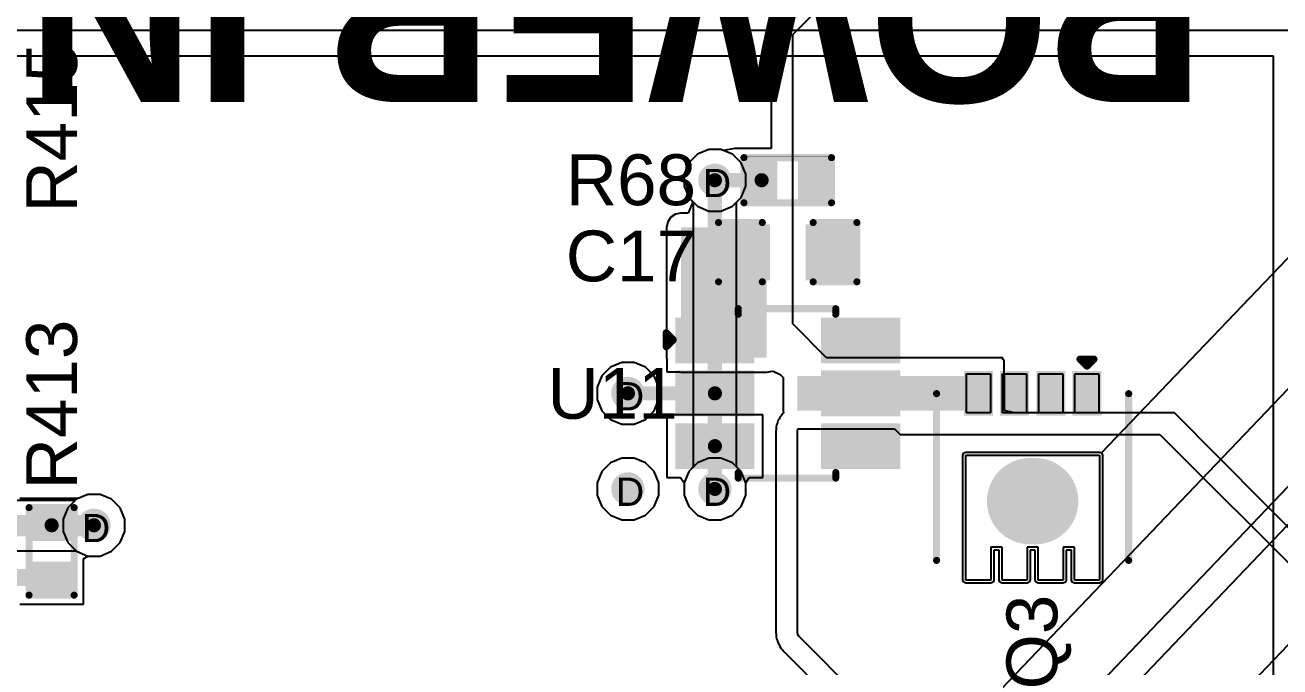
# Model space of a CAD drawing. Header units: inches. Extents: x -11 to 5428, y 0 to 5423.
# Drawn here: x 309.53 to 332.09, y 80.42 to 91.97 of the extents above; entities that cross this region are included whole.
import ezdxf

# ---------------------------------------------------------------- set-up
doc = ezdxf.new("R2010")
doc.units = ezdxf.units.IN
for name, color, linetype in [('Bottom Layer', 5, 'Continuous'), ('Drill Drawing', 1, 'Continuous'), ('GND', 16, 'Continuous'), ('PWR', 76, 'Continuous'), ('Top Layer', 1, 'Continuous'), ('Top Overlay', 2, 'Continuous'), ('Top Paste', 8, 'Continuous'), ('Top Solder', 216, 'Continuous'), ('Via Holes', 16, 'Continuous')]:
    doc.layers.add(name, color=color, linetype=linetype)
doc.styles.add('Arial', font='', dxfattribs={"height": 0.2})
doc.styles.add('Arial_Bold', font='', dxfattribs={"height": 0.2})
doc.styles.get('Arial').set_extended_font_data('Arial')
doc.styles.get('Arial_Bold').set_extended_font_data('Arial', bold=True)

# ---------------------------------------------------------------- blocks, each defined once
blk = doc.blocks.new('R___0402_113')
at = {"layer": 'Top Layer'}
for points in [[(-0.698, -0.318), (-0.698, 0.318), (-0.241, 0.318), (-0.241, -0.318)], [(0.241, -0.318), (0.241, 0.318), (0.699, 0.318), (0.699, -0.318)]]:
    blk.add_hatch(color=1, dxfattribs=at).paths.add_polyline_path(points)
at = {"layer": 'Top Paste'}
for points in [[(-0.698, -0.318), (-0.698, 0.318), (-0.241, 0.318), (-0.241, -0.318)], [(0.241, -0.318), (0.241, 0.318), (0.699, 0.318), (0.699, -0.318)]]:
    blk.add_hatch(color=8, dxfattribs=at).paths.add_polyline_path(points)
at = {"layer": 'Top Solder'}
for points in [[(-0.753, -0.373), (-0.753, 0.373), (-0.186, 0.373), (-0.186, -0.373)], [(0.186, -0.373), (0.186, 0.373), (0.754, 0.373), (0.754, -0.373)]]:
    blk.add_hatch(color=216, dxfattribs=at).paths.add_polyline_path(points)
at = {"layer": 'Top Overlay'}
for points in [[(-0.787, 0.406, 0.127, 0.127, 0), (0.787, 0.406, 0.127, 0.127, 0)], [(-0.787, 0.406, 0.127, 0.127, 0), (-0.787, -0.406, 0.127, 0.127, 0)], [(0.787, 0.406, 0.127, 0.127, 0), (0.787, -0.406, 0.127, 0.127, 0)], [(-0.787, -0.406, 0.127, 0.127, 0), (0.787, -0.406, 0.127, 0.127, 0)], [(-0.813, -0.432, 0.00323, 0.00323, 0), (0.813, -0.432, 0.00323, 0.00323, 0)]]:
    blk.add_lwpolyline(points, format="xyseb", dxfattribs=at)
for points in [[(-0.819, 0.406, 0.0635, 0.0635, 1), (-0.756, 0.406, 0.0635, 0.0635, 1)], [(-0.819, 0.406, 0.0635, 0.0635, 1), (-0.756, 0.406, 0.0635, 0.0635, 1)], [(0.756, 0.406, 0.0635, 0.0635, 1), (0.819, 0.406, 0.0635, 0.0635, 1)], [(0.756, 0.406, 0.0635, 0.0635, 1), (0.819, 0.406, 0.0635, 0.0635, 1)], [(-0.819, -0.406, 0.0635, 0.0635, 1), (-0.756, -0.406, 0.0635, 0.0635, 1)], [(-0.819, -0.406, 0.0635, 0.0635, 1), (-0.756, -0.406, 0.0635, 0.0635, 1)], [(-0.814, -0.432, 0.00161, 0.00161, 1), (-0.812, -0.432, 0.00161, 0.00161, 1)], [(0.756, -0.406, 0.0635, 0.0635, 1), (0.819, -0.406, 0.0635, 0.0635, 1)], [(0.756, -0.406, 0.0635, 0.0635, 1), (0.819, -0.406, 0.0635, 0.0635, 1)], [(0.812, -0.432, 0.00161, 0.00161, 1), (0.814, -0.432, 0.00161, 0.00161, 1)]]:
    blk.add_lwpolyline(points, format="xyseb", close=True, dxfattribs=at)
blk = doc.blocks.new('UCD_220_F_10__D___569')
at = {"layer": 'Top Layer'}
for points in [[(-6, 1.25), (-2, 1.25), (-2, -1.25), (-6, -1.25)], [(2, 1.25), (6, 1.25), (6, -1.25), (2, -1.25)]]:
    blk.add_hatch(color=1, dxfattribs=at).paths.add_polyline_path(points)
at = {"layer": 'Top Paste'}
for points in [[(-6, 1.25), (-2, 1.25), (-2, -1.25), (-6, -1.25)], [(2, 1.25), (6, 1.25), (6, -1.25), (2, -1.25)]]:
    blk.add_hatch(color=8, dxfattribs=at).paths.add_polyline_path(points)
at = {"layer": 'Top Solder'}
for points in [[(-6.102, 1.352), (-1.898, 1.352), (-1.898, -1.352), (-6.102, -1.352)], [(1.898, 1.352), (6.102, 1.352), (6.102, -1.352), (1.898, -1.352)]]:
    blk.add_hatch(color=216, dxfattribs=at).paths.add_polyline_path(points)
at = {"layer": 'Top Overlay'}
for points in [[(-5.131, 3.708, 0.127, 0.127, 0), (-3.632, 5.207, 0.127, 0.127, 0)], [(-3.632, 5.207, 0.127, 0.127, 0), (5.131, 5.207, 0.127, 0.127, 0)], [(5.131, 1.499, 0.127, 0.127, 0), (5.131, 5.207, 0.127, 0.127, 0)], [(-5.131, 1.524, 0.127, 0.127, 0), (-5.131, 3.708, 0.127, 0.127, 0)], [(-5.664, 1.618, 0.127, 0.127, 0), (-5.664, 2.121, 0.127, 0.127, 0)], [(-5.946, 1.866, 0.127, 0.127, 0), (-5.392, 1.866, 0.127, 0.127, 0)], [(-5.131, -3.708, 0.127, 0.127, 0), (-5.131, -1.524, 0.127, 0.127, 0)], [(5.131, -5.207, 0.127, 0.127, 0), (5.131, -1.499, 0.127, 0.127, 0)], [(-5.131, -3.708, 0.127, 0.127, 0), (-3.632, -5.207, 0.127, 0.127, 0)], [(-3.632, -5.207, 0.127, 0.127, 0), (5.131, -5.207, 0.127, 0.127, 0)]]:
    blk.add_lwpolyline(points, format="xyseb", dxfattribs=at)
for points in [[(-3.664, 5.207, 0.0635, 0.0635, 1), (-3.6, 5.207, 0.0635, 0.0635, 1)], [(-3.664, 5.207, 0.0635, 0.0635, 1), (-3.6, 5.207, 0.0635, 0.0635, 1)], [(5.099, 5.207, 0.0635, 0.0635, 1), (5.163, 5.207, 0.0635, 0.0635, 1)], [(5.099, 5.207, 0.0635, 0.0635, 1), (5.163, 5.207, 0.0635, 0.0635, 1)], [(-5.163, 3.708, 0.0635, 0.0635, 1), (-5.099, 3.708, 0.0635, 0.0635, 1)], [(-5.163, 3.708, 0.0635, 0.0635, 1), (-5.099, 3.708, 0.0635, 0.0635, 1)], [(-5.696, 2.121, 0.0635, 0.0635, 1), (-5.632, 2.121, 0.0635, 0.0635, 1)], [(-5.977, 1.866, 0.0635, 0.0635, 1), (-5.914, 1.866, 0.0635, 0.0635, 1)], [(-5.424, 1.866, 0.0635, 0.0635, 1), (-5.36, 1.866, 0.0635, 0.0635, 1)], [(-5.696, 1.618, 0.0635, 0.0635, 1), (-5.632, 1.618, 0.0635, 0.0635, 1)], [(-5.163, 1.524, 0.0635, 0.0635, 1), (-5.099, 1.524, 0.0635, 0.0635, 1)], [(5.099, 1.499, 0.0635, 0.0635, 1), (5.163, 1.499, 0.0635, 0.0635, 1)], [(-5.163, -1.524, 0.0635, 0.0635, 1), (-5.099, -1.524, 0.0635, 0.0635, 1)], [(5.099, -1.499, 0.0635, 0.0635, 1), (5.163, -1.499, 0.0635, 0.0635, 1)], [(-5.163, -3.708, 0.0635, 0.0635, 1), (-5.099, -3.708, 0.0635, 0.0635, 1)], [(-5.163, -3.708, 0.0635, 0.0635, 1), (-5.099, -3.708, 0.0635, 0.0635, 1)], [(-3.664, -5.207, 0.0635, 0.0635, 1), (-3.6, -5.207, 0.0635, 0.0635, 1)], [(-3.664, -5.207, 0.0635, 0.0635, 1), (-3.6, -5.207, 0.0635, 0.0635, 1)], [(5.099, -5.207, 0.0635, 0.0635, 1), (5.163, -5.207, 0.0635, 0.0635, 1)], [(5.099, -5.207, 0.0635, 0.0635, 1), (5.163, -5.207, 0.0635, 0.0635, 1)]]:
    blk.add_lwpolyline(points, format="xyseb", close=True, dxfattribs=at)
blk = doc.blocks.new('C___0603_575')
at = {"layer": 'Top Layer'}
for points in [[(-0.381, 0.445), (-0.381, -0.445), (-1.143, -0.445), (-1.143, 0.445)], [(1.143, 0.445), (1.143, -0.445), (0.381, -0.445), (0.381, 0.445)]]:
    blk.add_hatch(color=1, dxfattribs=at).paths.add_polyline_path(points)
at = {"layer": 'Top Paste'}
for points in [[(-0.381, 0.445), (-0.381, -0.445), (-1.143, -0.445), (-1.143, 0.445)], [(1.143, 0.445), (1.143, -0.445), (0.381, -0.445), (0.381, 0.445)]]:
    blk.add_hatch(color=8, dxfattribs=at).paths.add_polyline_path(points)
at = {"layer": 'Top Solder'}
for points in [[(-0.321, 0.504), (-0.321, -0.504), (-1.203, -0.504), (-1.203, 0.504)], [(1.203, 0.504), (1.203, -0.504), (0.321, -0.504), (0.321, 0.504)]]:
    blk.add_hatch(color=216, dxfattribs=at).paths.add_polyline_path(points)
at = {"layer": 'Top Overlay'}
for points in [[(-1.245, 0.533, 0.127, 0.127, 0), (-0.457, 0.533, 0.127, 0.127, 0)], [(-1.245, -0.533, 0.127, 0.127, 0), (-1.245, 0.533, 0.127, 0.127, 0)], [(0.457, 0.533, 0.127, 0.127, 0), (1.245, 0.533, 0.127, 0.127, 0)], [(1.245, -0.533, 0.127, 0.127, 0), (1.245, 0.533, 0.127, 0.127, 0)], [(-1.245, -0.533, 0.127, 0.127, 0), (-0.457, -0.533, 0.127, 0.127, 0)], [(0.457, -0.533, 0.127, 0.127, 0), (1.245, -0.533, 0.127, 0.127, 0)]]:
    blk.add_lwpolyline(points, format="xyseb", dxfattribs=at)
for points in [[(-1.276, 0.533, 0.0635, 0.0635, 1), (-1.213, 0.533, 0.0635, 0.0635, 1)], [(-1.276, 0.533, 0.0635, 0.0635, 1), (-1.213, 0.533, 0.0635, 0.0635, 1)], [(-0.489, 0.533, 0.0635, 0.0635, 1), (-0.425, 0.533, 0.0635, 0.0635, 1)], [(0.425, 0.533, 0.0635, 0.0635, 1), (0.489, 0.533, 0.0635, 0.0635, 1)], [(1.213, 0.533, 0.0635, 0.0635, 1), (1.276, 0.533, 0.0635, 0.0635, 1)], [(1.213, 0.533, 0.0635, 0.0635, 1), (1.276, 0.533, 0.0635, 0.0635, 1)], [(-1.276, -0.533, 0.0635, 0.0635, 1), (-1.213, -0.533, 0.0635, 0.0635, 1)], [(-1.276, -0.533, 0.0635, 0.0635, 1), (-1.213, -0.533, 0.0635, 0.0635, 1)], [(-0.489, -0.533, 0.0635, 0.0635, 1), (-0.425, -0.533, 0.0635, 0.0635, 1)], [(0.425, -0.533, 0.0635, 0.0635, 1), (0.489, -0.533, 0.0635, 0.0635, 1)], [(1.213, -0.533, 0.0635, 0.0635, 1), (1.276, -0.533, 0.0635, 0.0635, 1)], [(1.213, -0.533, 0.0635, 0.0635, 1), (1.276, -0.533, 0.0635, 0.0635, 1)]]:
    blk.add_lwpolyline(points, format="xyseb", close=True, dxfattribs=at)
blk = doc.blocks.new('P____DI_3333_8_592')
at = {"layer": 'Top Layer'}
for points in [[(-0.62, 1.185), (-0.62, 0.765), (-1.32, 0.765), (-1.32, 1.185)], [(-0.62, 0.535), (-0.62, 0.115), (-1.32, 0.115), (-1.32, 0.535)], [(-0.62, -0.115), (-0.62, -0.535), (-1.32, -0.535), (-1.32, -0.115)], [(-0.62, -0.765), (-0.62, -1.185), (-1.32, -1.185), (-1.32, -0.765)]]:
    blk.add_hatch(color=1, dxfattribs=at).paths.add_polyline_path(points)
h = blk.add_hatch(color=1, dxfattribs=at)
edge = h.paths.add_edge_path()
edge.add_arc((0.97, 0.045), 0.675, 0, 180)
edge.add_line((0.295, 0.045), (0.295, -0.045))
edge.add_arc((0.97, -0.045), 0.675, 180, 360)
edge.add_line((1.645, -0.045), (1.645, 0.045))
at = {"layer": 'Top Paste'}
h = blk.add_hatch(color=8, dxfattribs=at)
edge = h.paths.add_edge_path()
edge.add_arc((0.97, 0.045), 0.675, 0, 180)
edge.add_line((0.295, 0.045), (0.295, -0.045))
edge.add_arc((0.97, -0.045), 0.675, 180, 360)
edge.add_line((1.645, -0.045), (1.645, 0.045))
at = {"layer": 'Top Solder'}
for points in [[(-0.57, 1.235), (-0.57, 0.715), (-1.37, 0.715), (-1.37, 1.235)], [(-0.57, 0.585), (-0.57, 0.065), (-1.37, 0.065), (-1.37, 0.585)], [(-0.57, -0.065), (-0.57, -0.585), (-1.37, -0.585), (-1.37, -0.065)], [(-0.57, -0.715), (-0.57, -1.235), (-1.37, -1.235), (-1.37, -0.715)]]:
    blk.add_hatch(color=216, dxfattribs=at).paths.add_polyline_path(points)
h = blk.add_hatch(color=216, dxfattribs=at)
edge = h.paths.add_edge_path()
edge.add_arc((0.97, 0.045), 0.777, 0, 180)
edge.add_line((0.193, 0.045), (0.193, -0.045))
edge.add_arc((0.97, -0.045), 0.777, 180, 360)
edge.add_line((1.747, -0.045), (1.747, 0.045))
at = {"layer": 'Top Layer'}
for p, q in [((0.14, 1.2), (0.14, 1.2)), ((0.14, 1.2), (2.39, 1.2)), ((0.14, -1.2), (0.14, 1.2)), ((2.39, 1.2), (2.39, 0.75)), ((2.39, 0.75), (1.8, 0.75)), ((1.8, 0.75), (1.8, 0.55)), ((1.8, 0.55), (2.39, 0.55)), ((2.39, 0.55), (2.39, 0.1)), ((2.39, 0.1), (1.8, 0.1)), ((1.8, 0.1), (1.8, -0.1)), ((1.8, -0.1), (2.39, -0.1)), ((2.39, -0.1), (2.39, -0.55)), ((2.39, -0.55), (1.8, -0.55)), ((1.8, -0.55), (1.8, -0.75)), ((1.8, -0.75), (2.39, -0.75)), ((2.39, -0.75), (2.39, -1.2)), ((2.39, -1.2), (0.14, -1.2))]:
    blk.add_line(p, q, dxfattribs=at)
at = {"layer": 'Top Overlay'}
for points in [[(2.035, 1.727, 0.127, 0.127, 0), (-0.965, 1.727, 0.127, 0.127, 0)], [(-1.459, 0.977, 0.127, 0.127, 0), (-1.586, 1.104, 0.127, 0.127, 0)], [(-1.586, 0.85, 0.127, 0.127, 0), (-1.586, 1.104, 0.127, 0.127, 0)], [(-1.586, 0.85, 0.127, 0.127, 0), (-1.459, 0.977, 0.127, 0.127, 0)], [(2.035, -1.727, 0.127, 0.127, 0), (-0.965, -1.727, 0.127, 0.127, 0)]]:
    blk.add_lwpolyline(points, format="xyseb", dxfattribs=at)
for points in [[(-0.997, 1.727, 0.0635, 0.0635, 1), (-0.933, 1.727, 0.0635, 0.0635, 1)], [(2.003, 1.727, 0.0635, 0.0635, 1), (2.067, 1.727, 0.0635, 0.0635, 1)], [(-1.618, 1.104, 0.0635, 0.0635, 1), (-1.555, 1.104, 0.0635, 0.0635, 1)], [(-1.618, 1.104, 0.0635, 0.0635, 1), (-1.555, 1.104, 0.0635, 0.0635, 1)], [(-1.618, 0.85, 0.0635, 0.0635, 1), (-1.555, 0.85, 0.0635, 0.0635, 1)], [(-1.618, 0.85, 0.0635, 0.0635, 1), (-1.555, 0.85, 0.0635, 0.0635, 1)], [(-1.491, 0.977, 0.0635, 0.0635, 1), (-1.428, 0.977, 0.0635, 0.0635, 1)], [(-1.491, 0.977, 0.0635, 0.0635, 1), (-1.428, 0.977, 0.0635, 0.0635, 1)], [(-0.997, -1.727, 0.0635, 0.0635, 1), (-0.933, -1.727, 0.0635, 0.0635, 1)], [(2.003, -1.727, 0.0635, 0.0635, 1), (2.067, -1.727, 0.0635, 0.0635, 1)]]:
    blk.add_lwpolyline(points, format="xyseb", close=True, dxfattribs=at)
at = {"layer": 'Top Paste'}
for p, q in [((-1.32, 0.76), (-1.32, 1.19)), ((-1.32, 1.19), (-0.62, 1.19)), ((-0.62, 1.19), (-0.62, 1.19)), ((-0.62, 1.19), (-0.62, 0.76)), ((0.14, -1.2), (0.14, 1.2)), ((0.14, 1.2), (2.39, 1.2)), ((2.39, 1.2), (2.39, 0.75)), ((-0.62, 0.76), (-1.32, 0.76)), ((2.39, 0.75), (1.8, 0.75)), ((1.8, 0.75), (1.8, 0.55)), ((-1.32, 0.11), (-1.32, 0.54)), ((-1.32, 0.54), (-0.62, 0.54)), ((-0.62, 0.54), (-0.62, 0.54)), ((-0.62, 0.54), (-0.62, 0.11)), ((1.8, 0.55), (2.39, 0.55)), ((2.39, 0.55), (2.39, 0.1)), ((-0.62, 0.11), (-1.32, 0.11)), ((2.39, 0.1), (1.8, 0.1)), ((1.8, 0.1), (1.8, -0.1)), ((-1.32, -0.54), (-1.32, -0.11)), ((-1.32, -0.11), (-0.62, -0.11)), ((-0.62, -0.11), (-0.62, -0.11)), ((-0.62, -0.11), (-0.62, -0.54)), ((1.8, -0.1), (2.39, -0.1)), ((2.39, -0.1), (2.39, -0.55)), ((-0.62, -0.54), (-1.32, -0.54)), ((2.39, -0.55), (1.8, -0.55)), ((1.8, -0.55), (1.8, -0.75)), ((-1.32, -1.19), (-1.32, -0.76)), ((-1.32, -0.76), (-0.62, -0.76)), ((-0.62, -0.76), (-0.62, -0.76)), ((-0.62, -0.76), (-0.62, -1.19)), ((1.8, -0.75), (2.39, -0.75)), ((2.39, -0.75), (2.39, -1.2)), ((-0.62, -1.19), (-1.32, -1.19)), ((2.39, -1.2), (0.14, -1.2)), ((2.39, -1.2), (2.39, -1.2))]:
    blk.add_line(p, q, dxfattribs=at)
at = {"layer": 'Top Solder'}
for p, q in [((0.102, 1.238), (-5338.992, 5099.909)), ((0.086, 1.2), (0.102, 1.238)), ((0.086, -1.2), (0.086, 1.2)), ((0.102, 1.238), (0.14, 1.254)), ((0.14, 1.254), (2.39, 1.254)), ((2.39, 1.254), (2.428, 1.238)), ((2.428, 1.238), (2.444, 1.2)), ((2.444, 1.2), (2.444, 0.75)), ((2.39, 0.696), (1.854, 0.696)), ((1.854, 0.696), (1.854, 0.604)), ((2.428, 0.712), (2.39, 0.696)), ((2.444, 0.75), (2.428, 0.712)), ((1.854, 0.604), (2.39, 0.604)), ((2.39, 0.604), (2.428, 0.588)), ((2.428, 0.588), (2.444, 0.55)), ((2.444, 0.55), (2.444, 0.1)), ((2.39, 0.046), (1.854, 0.046)), ((1.854, 0.046), (1.854, -0.046)), ((2.428, 0.062), (2.39, 0.046)), ((2.444, 0.1), (2.428, 0.062)), ((1.854, -0.046), (2.39, -0.046)), ((2.39, -0.046), (2.428, -0.062)), ((2.428, -0.062), (2.444, -0.1)), ((2.444, -0.1), (2.444, -0.55)), ((2.39, -0.604), (1.854, -0.604)), ((1.854, -0.604), (1.854, -0.696)), ((2.428, -0.588), (2.39, -0.604)), ((2.444, -0.55), (2.428, -0.588)), ((1.854, -0.696), (2.39, -0.696)), ((2.39, -0.696), (2.428, -0.712)), ((2.428, -0.712), (2.444, -0.75)), ((2.444, -0.75), (2.444, -1.2)), ((0.102, -1.238), (0.086, -1.2)), ((0.14, -1.254), (0.102, -1.238)), ((2.39, -1.254), (0.14, -1.254)), ((2.428, -1.238), (2.39, -1.254)), ((2.444, -1.2), (2.428, -1.238))]:
    blk.add_line(p, q, dxfattribs=at)
blk = doc.blocks.new('R___0402_593')
at = {"layer": 'Top Layer'}
for points in [[(-0.698, -0.318), (-0.698, 0.318), (-0.241, 0.318), (-0.241, -0.318)], [(0.241, -0.318), (0.241, 0.318), (0.699, 0.318), (0.699, -0.318)]]:
    blk.add_hatch(color=1, dxfattribs=at).paths.add_polyline_path(points)
at = {"layer": 'Top Paste'}
for points in [[(-0.698, -0.318), (-0.698, 0.318), (-0.241, 0.318), (-0.241, -0.318)], [(0.241, -0.318), (0.241, 0.318), (0.699, 0.318), (0.699, -0.318)]]:
    blk.add_hatch(color=8, dxfattribs=at).paths.add_polyline_path(points)
at = {"layer": 'Top Solder'}
for points in [[(-0.753, -0.373), (-0.753, 0.373), (-0.186, 0.373), (-0.186, -0.373)], [(0.186, -0.373), (0.186, 0.373), (0.754, 0.373), (0.754, -0.373)]]:
    blk.add_hatch(color=216, dxfattribs=at).paths.add_polyline_path(points)
at = {"layer": 'Top Overlay'}
for points in [[(-0.787, 0.406, 0.127, 0.127, 0), (-0.787, -0.406, 0.127, 0.127, 0)], [(0.787, 0.406, 0.127, 0.127, 0), (-0.787, 0.406, 0.127, 0.127, 0)], [(0.787, 0.406, 0.127, 0.127, 0), (0.787, -0.406, 0.127, 0.127, 0)], [(0.787, -0.406, 0.127, 0.127, 0), (-0.787, -0.406, 0.127, 0.127, 0)], [(0.813, -0.432, 0.00323, 0.00323, 0), (-0.813, -0.432, 0.00323, 0.00323, 0)]]:
    blk.add_lwpolyline(points, format="xyseb", dxfattribs=at)
for points in [[(-0.819, 0.406, 0.0635, 0.0635, 1), (-0.756, 0.406, 0.0635, 0.0635, 1)], [(-0.819, 0.406, 0.0635, 0.0635, 1), (-0.756, 0.406, 0.0635, 0.0635, 1)], [(0.756, 0.406, 0.0635, 0.0635, 1), (0.819, 0.406, 0.0635, 0.0635, 1)], [(0.756, 0.406, 0.0635, 0.0635, 1), (0.819, 0.406, 0.0635, 0.0635, 1)], [(-0.819, -0.406, 0.0635, 0.0635, 1), (-0.756, -0.406, 0.0635, 0.0635, 1)], [(-0.819, -0.406, 0.0635, 0.0635, 1), (-0.756, -0.406, 0.0635, 0.0635, 1)], [(-0.814, -0.432, 0.00161, 0.00161, 1), (-0.812, -0.432, 0.00161, 0.00161, 1)], [(0.756, -0.406, 0.0635, 0.0635, 1), (0.819, -0.406, 0.0635, 0.0635, 1)], [(0.756, -0.406, 0.0635, 0.0635, 1), (0.819, -0.406, 0.0635, 0.0635, 1)], [(0.812, -0.432, 0.00161, 0.00161, 1), (0.814, -0.432, 0.00161, 0.00161, 1)]]:
    blk.add_lwpolyline(points, format="xyseb", close=True, dxfattribs=at)
blk = doc.blocks.new('SOT_23_6_601')
at = {"layer": 'Top Layer'}
for points in [[(-1.92, 1.26), (-0.7, 1.26), (-0.7, 0.64), (-1.92, 0.64)], [(0.7, 1.26), (1.92, 1.26), (1.92, 0.64), (0.7, 0.64)], [(-1.92, 0.31), (-0.7, 0.31), (-0.7, -0.31), (-1.92, -0.31)], [(0.7, 0.31), (1.92, 0.31), (1.92, -0.31), (0.7, -0.31)], [(-1.92, -0.64), (-0.7, -0.64), (-0.7, -1.26), (-1.92, -1.26)], [(0.7, -0.64), (1.92, -0.64), (1.92, -1.26), (0.7, -1.26)]]:
    blk.add_hatch(color=1, dxfattribs=at).paths.add_polyline_path(points)
at = {"layer": 'Top Paste'}
for points in [[(-1.92, 1.26), (-0.7, 1.26), (-0.7, 0.64), (-1.92, 0.64)], [(0.7, 1.26), (1.92, 1.26), (1.92, 0.64), (0.7, 0.64)], [(-1.92, 0.31), (-0.7, 0.31), (-0.7, -0.31), (-1.92, -0.31)], [(0.7, 0.31), (1.92, 0.31), (1.92, -0.31), (0.7, -0.31)], [(-1.92, -0.64), (-0.7, -0.64), (-0.7, -1.26), (-1.92, -1.26)], [(0.7, -0.64), (1.92, -0.64), (1.92, -1.26), (0.7, -1.26)]]:
    blk.add_hatch(color=8, dxfattribs=at).paths.add_polyline_path(points)
at = {"layer": 'Top Solder'}
for points in [[(-2.022, 1.362), (-0.598, 1.362), (-0.598, 0.538), (-2.022, 0.538)], [(0.598, 1.362), (2.022, 1.362), (2.022, 0.538), (0.598, 0.538)], [(-2.022, 0.412), (-0.598, 0.412), (-0.598, -0.412), (-2.022, -0.412)], [(0.598, 0.412), (2.022, 0.412), (2.022, -0.412), (0.598, -0.412)], [(-2.022, -0.538), (-0.598, -0.538), (-0.598, -1.362), (-2.022, -1.362)], [(0.598, -0.538), (2.022, -0.538), (2.022, -1.362), (0.598, -1.362)]]:
    blk.add_hatch(color=216, dxfattribs=at).paths.add_polyline_path(points)
at = {"layer": 'Top Overlay'}
for points in [[(-0.889, 1.524, 0.127, 0.127, 0), (0.864, 1.524, 0.127, 0.127, 0)], [(-0.889, 1.424, 0.127, 0.127, 0), (-0.889, 1.524, 0.127, 0.127, 0)], [(0.864, 1.424, 0.127, 0.127, 0), (0.864, 1.524, 0.127, 0.127, 0)], [(-2.184, 1.092, 0.127, 0.127, 0), (-2.057, 0.965, 0.127, 0.127, 0)], [(-2.184, 0.838, 0.127, 0.127, 0), (-2.184, 1.092, 0.127, 0.127, 0)], [(-2.184, 0.838, 0.127, 0.127, 0), (-2.057, 0.965, 0.127, 0.127, 0)], [(-0.889, -1.524, 0.127, 0.127, 0), (-0.889, -1.424, 0.127, 0.127, 0)], [(-0.889, -1.524, 0.127, 0.127, 0), (0.864, -1.524, 0.127, 0.127, 0)], [(0.864, -1.524, 0.127, 0.127, 0), (0.864, -1.424, 0.127, 0.127, 0)]]:
    blk.add_lwpolyline(points, format="xyseb", dxfattribs=at)
for points in [[(-0.921, 1.524, 0.0635, 0.0635, 1), (-0.857, 1.524, 0.0635, 0.0635, 1)], [(-0.921, 1.524, 0.0635, 0.0635, 1), (-0.857, 1.524, 0.0635, 0.0635, 1)], [(0.832, 1.524, 0.0635, 0.0635, 1), (0.895, 1.524, 0.0635, 0.0635, 1)], [(0.832, 1.524, 0.0635, 0.0635, 1), (0.895, 1.524, 0.0635, 0.0635, 1)], [(-0.921, 1.424, 0.0635, 0.0635, 1), (-0.857, 1.424, 0.0635, 0.0635, 1)], [(0.832, 1.424, 0.0635, 0.0635, 1), (0.895, 1.424, 0.0635, 0.0635, 1)], [(-2.216, 1.092, 0.0635, 0.0635, 1), (-2.153, 1.092, 0.0635, 0.0635, 1)], [(-2.216, 1.092, 0.0635, 0.0635, 1), (-2.153, 1.092, 0.0635, 0.0635, 1)], [(-2.089, 0.965, 0.0635, 0.0635, 1), (-2.026, 0.965, 0.0635, 0.0635, 1)], [(-2.089, 0.965, 0.0635, 0.0635, 1), (-2.026, 0.965, 0.0635, 0.0635, 1)], [(-2.216, 0.838, 0.0635, 0.0635, 1), (-2.153, 0.838, 0.0635, 0.0635, 1)], [(-2.216, 0.838, 0.0635, 0.0635, 1), (-2.153, 0.838, 0.0635, 0.0635, 1)], [(-0.921, -1.424, 0.0635, 0.0635, 1), (-0.857, -1.424, 0.0635, 0.0635, 1)], [(-0.921, -1.524, 0.0635, 0.0635, 1), (-0.857, -1.524, 0.0635, 0.0635, 1)], [(-0.921, -1.524, 0.0635, 0.0635, 1), (-0.857, -1.524, 0.0635, 0.0635, 1)], [(0.832, -1.424, 0.0635, 0.0635, 1), (0.895, -1.424, 0.0635, 0.0635, 1)], [(0.832, -1.524, 0.0635, 0.0635, 1), (0.895, -1.524, 0.0635, 0.0635, 1)], [(0.832, -1.524, 0.0635, 0.0635, 1), (0.895, -1.524, 0.0635, 0.0635, 1)]]:
    blk.add_lwpolyline(points, format="xyseb", close=True, dxfattribs=at)
blk = doc.blocks.new('13_WQFN_HR__3_2__610')
at = {"layer": 'Top Solder'}
for p in [(-0.423, 1.047), (1.31, 1.075), (1.302, -1.253), (-0.423, -1.678)]:
    blk.add_line(p, (5353.868, -5108.198), dxfattribs=at)

msp = doc.modelspace()

# ---------------------------------------------------------------- hatches: boundary and pattern name
at = {"layer": 'Bottom Layer'}
h = msp.add_hatch(color=5, dxfattribs=at)
edge = h.paths.add_edge_path()
edge.add_arc((321.934, 89.179), 0.3, 0, 360)
h = msp.add_hatch(color=5, dxfattribs=at)
edge = h.paths.add_edge_path()
edge.add_arc((320.37, 85.344), 0.3, 0, 360)
h = msp.add_hatch(color=5, dxfattribs=at)
edge = h.paths.add_edge_path()
edge.add_arc((320.37, 83.625), 0.3, 0, 360)
h = msp.add_hatch(color=5, dxfattribs=at)
edge = h.paths.add_edge_path()
edge.add_arc((321.934, 83.625), 0.3, 0, 360)
h = msp.add_hatch(color=5, dxfattribs=at)
edge = h.paths.add_edge_path()
edge.add_arc((310.769, 82.971), 0.3, 0, 360)
at = {"layer": 'GND'}
h = msp.add_hatch(color=16, dxfattribs=at)
edge = h.paths.add_edge_path()
edge.add_arc((321.934, 89.179), 0.3, 0, 360)
h = msp.add_hatch(color=16, dxfattribs=at)
edge = h.paths.add_edge_path()
edge.add_arc((320.37, 85.344), 0.3, 0, 360)
h = msp.add_hatch(color=16, dxfattribs=at)
edge = h.paths.add_edge_path()
edge.add_arc((320.37, 83.625), 0.3, 0, 360)
h = msp.add_hatch(color=16, dxfattribs=at)
edge = h.paths.add_edge_path()
edge.add_arc((321.934, 83.625), 0.3, 0, 360)
h = msp.add_hatch(color=16, dxfattribs=at)
edge = h.paths.add_edge_path()
edge.add_arc((310.769, 82.971), 0.3, 0, 360)
at = {"layer": 'PWR'}
h = msp.add_hatch(color=76, dxfattribs=at)
edge = h.paths.add_edge_path()
edge.add_arc((321.934, 89.179), 0.3, 0, 360)
h = msp.add_hatch(color=76, dxfattribs=at)
edge = h.paths.add_edge_path()
edge.add_arc((320.37, 85.344), 0.3, 0, 360)
h = msp.add_hatch(color=76, dxfattribs=at)
edge = h.paths.add_edge_path()
edge.add_arc((320.37, 83.625), 0.3, 0, 360)
h = msp.add_hatch(color=76, dxfattribs=at)
edge = h.paths.add_edge_path()
edge.add_arc((321.934, 83.625), 0.3, 0, 360)
h = msp.add_hatch(color=76, dxfattribs=at)
edge = h.paths.add_edge_path()
edge.add_arc((310.769, 82.971), 0.3, 0, 360)
at = {"layer": 'Top Layer'}
h = msp.add_hatch(color=1, dxfattribs=at)
edge = h.paths.add_edge_path()
edge.add_arc((321.934, 89.179), 0.3, 0, 360)
for points in [[(321.324, 85.984), (322.863, 85.984), (322.863, 88.329), (321.324, 88.329)], [(323.418, 85.034), (326.883, 85.034), (326.883, 85.654), (323.418, 85.654)]]:
    msp.add_hatch(color=1, dxfattribs=at).paths.add_polyline_path(points)
h = msp.add_hatch(color=1, dxfattribs=at)
edge = h.paths.add_edge_path()
edge.add_arc((320.37, 85.344), 0.3, 0, 360)
h = msp.add_hatch(color=1, dxfattribs=at)
edge = h.paths.add_edge_path()
edge.add_arc((320.37, 83.625), 0.3, 0, 360)
h = msp.add_hatch(color=1, dxfattribs=at)
edge = h.paths.add_edge_path()
edge.add_arc((321.934, 83.625), 0.3, 0, 360)
h = msp.add_hatch(color=1, dxfattribs=at)
edge = h.paths.add_edge_path()
edge.add_arc((310.769, 82.971), 0.3, 0, 360)
at = {"layer": 'Via Holes'}
h = msp.add_hatch(color=7, dxfattribs=at)
edge = h.paths.add_edge_path()
edge.add_arc((321.934, 89.179), 0.15, 0, 360)
h = msp.add_hatch(color=7, dxfattribs=at)
edge = h.paths.add_edge_path()
edge.add_arc((320.37, 85.344), 0.15, 0, 360)
h = msp.add_hatch(color=7, dxfattribs=at)
edge = h.paths.add_edge_path()
edge.add_arc((320.37, 83.625), 0.15, 0, 360)
h = msp.add_hatch(color=7, dxfattribs=at)
edge = h.paths.add_edge_path()
edge.add_arc((321.934, 83.625), 0.15, 0, 360)
h = msp.add_hatch(color=7, dxfattribs=at)
edge = h.paths.add_edge_path()
edge.add_arc((310.769, 82.971), 0.15, 0, 360)

# ---------------------------------------------------------------- linework, layer by layer
at = {"layer": 'Bottom Layer'}
for p, q in [((321.62, 89.649), (321.464, 89.493)), ((321.824, 89.733), (321.62, 89.649)), ((322.044, 89.733), (321.824, 89.733)), ((322.248, 89.649), (322.044, 89.733)), ((322.404, 89.493), (322.248, 89.649)), ((321.464, 89.493), (321.38, 89.29)), ((322.488, 89.29), (322.404, 89.493)), ((321.38, 89.29), (321.38, 89.069)), ((322.488, 89.069), (322.488, 89.29)), ((321.38, 89.069), (321.464, 88.866)), ((322.404, 88.866), (322.488, 89.069)), ((321.464, 88.866), (321.546, 88.784)), ((321.546, 88.784), (321.546, 84.02)), ((322.323, 88.784), (322.404, 88.866)), ((322.323, 84.02), (322.323, 88.784)), ((321.546, 84.02), (321.464, 83.939)), ((322.404, 83.939), (322.323, 84.02)), ((321.464, 83.939), (321.38, 83.735)), ((321.38, 83.735), (321.38, 83.515)), ((322.488, 83.735), (322.404, 83.939)), ((322.488, 83.515), (322.488, 83.735)), ((310.658, 83.525), (310.455, 83.441)), ((310.879, 83.525), (310.658, 83.525)), ((311.082, 83.441), (310.879, 83.525)), ((321.38, 83.515), (321.464, 83.311)), ((322.404, 83.311), (322.488, 83.515)), ((310.43, 83.416), (299.6, 83.416)), ((310.455, 83.441), (310.43, 83.416)), ((311.238, 83.285), (311.082, 83.441)), ((311.323, 83.082), (311.238, 83.285)), ((321.464, 83.311), (321.62, 83.155)), ((322.248, 83.155), (322.404, 83.311)), ((311.323, 82.861), (311.323, 83.082)), ((321.62, 83.155), (321.824, 83.071)), ((321.824, 83.071), (322.044, 83.071)), ((322.044, 83.071), (322.248, 83.155)), ((311.238, 82.658), (311.323, 82.861)), ((311.082, 82.502), (311.238, 82.658)), ((299.617, 82.51), (310.447, 82.51)), ((310.447, 82.51), (310.455, 82.502)), ((310.455, 82.502), (310.658, 82.417)), ((310.658, 82.417), (310.879, 82.417)), ((310.879, 82.417), (311.082, 82.502))]:
    msp.add_line(p, q, dxfattribs=at)
for points in [[(321.934, 83.625, 0.254, 0.254, 0), (321.934, 89.179, 0.254, 0.254, 0)], [(299.287, 82.963, 0.381, 0.381, 0), (310.76, 82.963, 0.381, 0.381, 0)], [(310.76, 82.963, 0.381, 0.381, 0), (310.769, 82.971, 0.381, 0.381, 0)]]:
    msp.add_lwpolyline(points, format="xyseb", dxfattribs=at)
for points in [[(321.871, 89.179, 0.127, 0.127, 1), (321.998, 89.179, 0.127, 0.127, 1)], [(321.871, 83.625, 0.127, 0.127, 1), (321.998, 83.625, 0.127, 0.127, 1)], [(310.665, 82.963, 0.191, 0.191, 1), (310.855, 82.963, 0.191, 0.191, 1)], [(310.665, 82.963, 0.191, 0.191, 1), (310.855, 82.963, 0.191, 0.191, 1)], [(310.673, 82.971, 0.191, 0.191, 1), (310.864, 82.971, 0.191, 0.191, 1)]]:
    msp.add_lwpolyline(points, format="xyseb", close=True, dxfattribs=at)
at = {"layer": 'GND'}
for p, q in [((321.62, 89.649), (321.464, 89.493)), ((321.824, 89.733), (321.62, 89.649)), ((322.044, 89.733), (321.824, 89.733)), ((322.248, 89.649), (322.044, 89.733)), ((322.404, 89.493), (322.248, 89.649)), ((321.464, 89.493), (321.38, 89.29)), ((322.488, 89.29), (322.404, 89.493)), ((321.38, 89.29), (321.38, 89.069)), ((322.488, 89.069), (322.488, 89.29)), ((321.38, 89.069), (321.464, 88.866)), ((322.404, 88.866), (322.488, 89.069)), ((321.464, 88.866), (321.62, 88.71)), ((321.62, 88.71), (321.824, 88.625)), ((322.044, 88.625), (322.248, 88.71)), ((322.248, 88.71), (322.404, 88.866)), ((321.824, 88.625), (322.044, 88.625)), ((321.824, 84.179), (321.62, 84.095)), ((322.044, 84.179), (321.824, 84.179)), ((322.248, 84.095), (322.044, 84.179)), ((321.62, 84.095), (321.464, 83.939)), ((322.404, 83.939), (322.248, 84.095)), ((321.464, 83.939), (321.38, 83.735)), ((321.38, 83.735), (321.38, 83.515)), ((322.488, 83.735), (322.404, 83.939)), ((322.488, 83.515), (322.488, 83.735)), ((310.658, 83.525), (310.455, 83.441)), ((310.879, 83.525), (310.658, 83.525)), ((311.082, 83.441), (310.879, 83.525)), ((321.38, 83.515), (321.464, 83.311)), ((322.404, 83.311), (322.488, 83.515)), ((310.299, 83.285), (310.215, 83.082)), ((310.455, 83.441), (310.299, 83.285)), ((311.238, 83.285), (311.082, 83.441)), ((311.323, 83.082), (311.238, 83.285)), ((321.464, 83.311), (321.62, 83.155)), ((322.248, 83.155), (322.404, 83.311)), ((310.215, 83.082), (310.215, 82.861)), ((311.323, 82.861), (311.323, 83.082)), ((321.62, 83.155), (321.824, 83.071)), ((321.824, 83.071), (322.044, 83.071)), ((322.044, 83.071), (322.248, 83.155)), ((310.215, 82.861), (310.299, 82.658)), ((311.238, 82.658), (311.323, 82.861)), ((310.299, 82.658), (310.455, 82.502)), ((311.082, 82.502), (311.238, 82.658)), ((310.455, 82.502), (310.658, 82.417)), ((310.658, 82.417), (310.879, 82.417)), ((310.879, 82.417), (311.082, 82.502))]:
    msp.add_line(p, q, dxfattribs=at)
at = {"layer": 'PWR'}
for p, q in [((332.359, 91.872), (232.674, 91.872)), ((265.331, 91.415), (331.971, 91.415)), ((331.971, 91.415), (331.971, 65.659)), ((321.62, 89.649), (321.464, 89.493)), ((321.824, 89.733), (321.62, 89.649)), ((322.044, 89.733), (321.824, 89.733)), ((322.248, 89.649), (322.044, 89.733)), ((322.404, 89.493), (322.248, 89.649)), ((321.464, 89.493), (321.38, 89.29)), ((322.488, 89.29), (322.404, 89.493)), ((321.38, 89.29), (321.38, 89.069)), ((322.488, 89.069), (322.488, 89.29)), ((321.38, 89.069), (321.464, 88.866)), ((322.404, 88.866), (322.488, 89.069)), ((321.464, 88.866), (321.62, 88.71)), ((321.62, 88.71), (321.824, 88.625)), ((322.044, 88.625), (322.248, 88.71)), ((322.248, 88.71), (322.404, 88.866)), ((321.824, 88.625), (322.044, 88.625)), ((320.056, 85.814), (319.901, 85.658)), ((320.26, 85.898), (320.056, 85.814)), ((320.48, 85.898), (320.26, 85.898)), ((320.684, 85.814), (320.48, 85.898)), ((320.84, 85.658), (320.684, 85.814)), ((319.901, 85.658), (319.816, 85.454)), ((320.924, 85.454), (320.84, 85.658)), ((319.816, 85.454), (319.816, 85.234)), ((320.924, 85.234), (320.924, 85.454)), ((319.816, 85.234), (319.901, 85.03)), ((320.84, 85.03), (320.924, 85.234)), ((319.901, 85.03), (320.056, 84.874)), ((320.056, 84.874), (320.26, 84.79)), ((320.48, 84.79), (320.684, 84.874)), ((320.684, 84.874), (320.84, 85.03)), ((320.26, 84.79), (320.48, 84.79)), ((320.26, 84.179), (320.056, 84.095)), ((320.48, 84.179), (320.26, 84.179)), ((320.684, 84.095), (320.48, 84.179)), ((321.824, 84.179), (321.62, 84.095)), ((322.044, 84.179), (321.824, 84.179)), ((322.248, 84.095), (322.044, 84.179)), ((320.056, 84.095), (319.901, 83.939)), ((320.84, 83.939), (320.684, 84.095)), ((321.62, 84.095), (321.464, 83.939)), ((322.404, 83.939), (322.248, 84.095)), ((319.901, 83.939), (319.816, 83.735)), ((319.816, 83.735), (319.816, 83.515)), ((320.924, 83.735), (320.84, 83.939)), ((320.924, 83.515), (320.924, 83.735)), ((321.464, 83.939), (321.38, 83.735)), ((321.38, 83.735), (321.38, 83.515)), ((322.488, 83.735), (322.404, 83.939)), ((322.488, 83.515), (322.488, 83.735)), ((310.658, 83.525), (310.455, 83.441)), ((310.879, 83.525), (310.658, 83.525)), ((311.082, 83.441), (310.879, 83.525)), ((319.816, 83.515), (319.901, 83.311)), ((320.84, 83.311), (320.924, 83.515)), ((321.38, 83.515), (321.464, 83.311)), ((322.404, 83.311), (322.488, 83.515)), ((310.299, 83.285), (310.215, 83.082)), ((310.455, 83.441), (310.299, 83.285)), ((311.238, 83.285), (311.082, 83.441)), ((311.323, 83.082), (311.238, 83.285)), ((319.901, 83.311), (320.056, 83.155)), ((320.684, 83.155), (320.84, 83.311)), ((321.464, 83.311), (321.62, 83.155)), ((322.248, 83.155), (322.404, 83.311)), ((310.215, 83.082), (310.215, 82.861)), ((311.323, 82.861), (311.323, 83.082)), ((320.056, 83.155), (320.26, 83.071)), ((320.26, 83.071), (320.48, 83.071)), ((320.48, 83.071), (320.684, 83.155)), ((321.62, 83.155), (321.824, 83.071)), ((321.824, 83.071), (322.044, 83.071)), ((322.044, 83.071), (322.248, 83.155)), ((310.215, 82.861), (310.299, 82.658)), ((311.238, 82.658), (311.323, 82.861)), ((310.299, 82.658), (310.455, 82.502)), ((311.082, 82.502), (311.238, 82.658)), ((310.455, 82.502), (310.658, 82.417)), ((310.658, 82.417), (310.879, 82.417)), ((310.879, 82.417), (311.082, 82.502))]:
    msp.add_line(p, q, dxfattribs=at)
at = {"layer": 'Top Layer'}
for p, q in [((323.334, 91.798), (325.635, 94.1)), ((323.059, 92.073), (322.975, 91.947)), ((322.975, 91.947), (322.946, 91.798)), ((322.946, 91.798), (322.946, 89.751)), ((323.334, 86.594), (323.334, 91.798)), ((321.62, 89.649), (321.464, 89.493)), ((321.824, 89.733), (321.62, 89.649)), ((322.044, 89.733), (321.824, 89.733)), ((322.088, 89.715), (322.044, 89.733)), ((322.292, 89.751), (322.088, 89.715)), ((322.946, 89.751), (322.292, 89.751)), ((322.292, 89.751), (322.292, 89.751)), ((321.464, 89.493), (321.38, 89.29)), ((321.38, 89.29), (321.38, 89.069)), ((321.38, 89.069), (321.464, 88.866)), ((321.539, 88.791), (321.455, 88.587)), ((321.464, 88.866), (321.539, 88.791)), ((321.141, 88.512), (321.085, 88.428)), ((321.225, 88.568), (321.141, 88.512)), ((321.324, 88.587), (321.225, 88.568)), ((321.455, 88.587), (321.324, 88.587)), ((321.085, 88.428), (321.065, 88.329)), ((321.065, 88.329), (321.065, 85.984)), ((323.944, 85.984), (323.334, 86.594)), ((321.065, 85.984), (321.07, 85.959)), ((327.113, 85.984), (323.944, 85.984)), ((327.113, 85.948), (327.113, 85.984)), ((321.07, 85.959), (321.07, 85.73)), ((322.863, 85.725), (322.962, 85.745)), ((322.962, 85.745), (322.971, 85.751)), ((322.971, 85.751), (323.106, 85.682)), ((327.137, 85.948), (327.113, 85.948)), ((327.137, 85.679), (327.137, 85.948)), ((321.07, 85.73), (321.299, 85.73)), ((321.299, 85.73), (321.324, 85.725)), ((321.324, 85.725), (322.863, 85.725)), ((323.106, 85.682), (323.159, 85.632)), ((323.159, 85.632), (323.159, 85.034)), ((327.142, 85.654), (327.137, 85.679)), ((327.142, 85.034), (327.142, 85.654)), ((322.798, 84.958), (321.07, 84.958)), ((321.07, 84.958), (321.07, 83.83)), ((322.798, 83.83), (322.798, 84.958)), ((323.068, 84.853), (323.062, 84.819)), ((323.088, 84.882), (323.068, 84.853)), ((323.102, 84.917), (323.088, 84.882)), ((323.104, 84.92), (323.102, 84.917)), ((323.131, 84.947), (323.104, 84.92)), ((323.153, 84.979), (323.131, 84.947)), ((323.168, 84.989), (323.153, 84.979)), ((323.159, 85.034), (323.168, 84.989)), ((327.315, 84.994), (327.142, 85.034)), ((330.2, 84.994), (327.315, 84.994)), ((333.502, 81.661), (330.2, 84.994)), ((323.037, 84.703), (323.03, 84.666)), ((323.03, 84.666), (323.03, 81.039)), ((323.044, 84.777), (323.037, 84.742)), ((323.037, 84.742), (323.037, 84.703)), ((323.059, 84.812), (323.044, 84.777)), ((323.061, 84.816), (323.059, 84.814)), ((323.059, 84.814), (323.059, 84.812)), ((323.062, 84.819), (323.061, 84.816)), ((323.418, 84.666), (323.425, 84.701)), ((323.418, 81.039), (323.418, 84.666)), ((323.425, 84.701), (323.427, 84.704)), ((323.427, 84.704), (325.164, 84.704)), ((325.164, 84.704), (325.263, 84.606)), ((325.263, 84.606), (329.936, 84.606)), ((329.936, 84.606), (333.731, 80.81)), ((321.07, 83.83), (321.317, 83.83)), ((321.317, 83.83), (321.38, 83.735)), ((321.38, 83.735), (321.38, 83.515)), ((322.488, 83.735), (322.551, 83.83)), ((322.488, 83.515), (322.488, 83.735)), ((322.551, 83.83), (322.798, 83.83)), ((310.658, 83.525), (310.486, 83.454)), ((310.879, 83.525), (310.658, 83.525)), ((311.082, 83.441), (310.879, 83.525)), ((321.38, 83.515), (321.464, 83.311)), ((322.404, 83.311), (322.488, 83.515)), ((310.486, 83.454), (309.436, 83.454)), ((311.238, 83.285), (311.082, 83.441)), ((311.323, 83.082), (311.238, 83.285)), ((321.464, 83.311), (321.62, 83.155)), ((322.248, 83.155), (322.404, 83.311)), ((311.323, 82.861), (311.323, 83.082)), ((321.62, 83.155), (321.824, 83.071)), ((321.824, 83.071), (322.044, 83.071)), ((322.044, 83.071), (322.248, 83.155)), ((311.238, 82.658), (311.323, 82.861)), ((311.082, 82.502), (311.238, 82.658)), ((310.579, 82.364), (310.658, 82.417)), ((310.579, 81.549), (310.579, 82.364)), ((310.658, 82.417), (310.879, 82.417)), ((310.879, 82.417), (311.082, 82.502)), ((309.436, 81.549), (310.579, 81.549)), ((323.03, 81.039), (323.037, 81.001)), ((323.425, 81.003), (323.418, 81.039)), ((323.037, 81.001), (323.037, 80.963)), ((323.037, 80.963), (323.044, 80.928)), ((323.044, 80.928), (323.059, 80.892)), ((323.059, 80.892), (323.059, 80.89)), ((323.059, 80.89), (323.061, 80.888)), ((323.061, 80.888), (323.086, 80.827)), ((323.086, 80.827), (323.086, 80.825)), ((323.086, 80.825), (323.088, 80.823)), ((323.088, 80.823), (323.102, 80.788)), ((323.102, 80.788), (323.122, 80.758)), ((323.445, 80.973), (323.425, 81.003)), ((328.803, 75.616), (323.445, 80.973)), ((323.122, 80.758), (323.149, 80.731)), ((323.149, 80.731), (323.171, 80.699)), ((323.171, 80.699), (328.415, 75.455))]:
    msp.add_line(p, q, dxfattribs=at)
for points in [[(321.934, 89.179, 0.254, 0.254, 0), (322.774, 89.179, 0.254, 0.254, 0)], [(320.37, 85.344, 0.254, 0.254, 0), (321.934, 85.344, 0.254, 0.254, 0)], [(321.934, 83.625, 0.254, 0.254, 0), (321.934, 84.394, 0.254, 0.254, 0)], [(310.007, 82.971, 0.254, 0.254, 0), (310.769, 82.971, 0.254, 0.254, 0)], [(308.6, 82.032, 0.305, 0.305, 0), (310.007, 82.032, 0.305, 0.305, 0)]]:
    msp.add_lwpolyline(points, format="xyseb", dxfattribs=at)
for points in [[(321.871, 89.179, 0.127, 0.127, 1), (321.998, 89.179, 0.127, 0.127, 1)], [(322.711, 89.179, 0.127, 0.127, 1), (322.838, 89.179, 0.127, 0.127, 1)], [(320.307, 85.344, 0.127, 0.127, 1), (320.434, 85.344, 0.127, 0.127, 1)], [(321.871, 85.344, 0.127, 0.127, 1), (321.998, 85.344, 0.127, 0.127, 1)], [(321.871, 84.394, 0.127, 0.127, 1), (321.998, 84.394, 0.127, 0.127, 1)], [(321.871, 83.625, 0.127, 0.127, 1), (321.998, 83.625, 0.127, 0.127, 1)], [(309.944, 82.971, 0.127, 0.127, 1), (310.071, 82.971, 0.127, 0.127, 1)], [(310.705, 82.971, 0.127, 0.127, 1), (310.832, 82.971, 0.127, 0.127, 1)], [(309.931, 82.032, 0.152, 0.152, 1), (310.083, 82.032, 0.152, 0.152, 1)]]:
    msp.add_lwpolyline(points, format="xyseb", close=True, dxfattribs=at)

# ---------------------------------------------------------------- block references
for name, p, rotation in [('13_WQFN_HR__3_2__610', (319.359, 69.498), 90), ('P____DI_3333_8_592', (327.648, 84.374), 270), ('R___0402_593', (323.244, 89.179), 180), ('R___0402_113', (310.007, 82.501), 90)]:
    msp.add_blockref(name, p, dxfattribs=dict(rotation=rotation))
for name, p in [('C___0603_575', (323.244, 87.884)), ('SOT_23_6_601', (323.244, 85.344)), ('UCD_220_F_10__D___569', (337.559, 75.692))]:
    msp.add_blockref(name, p)

# ---------------------------------------------------------------- texts
at = {"layer": 'Drill Drawing', "style": 'Arial'}
for p in [(321.714, 88.875), (320.15, 85.039), (320.15, 83.32), (321.714, 83.32), (310.548, 82.667)]:
    msp.add_text('D', height=0.508, dxfattribs=at).set_placement(p)
at = {"layer": 'Top Overlay'}
for s, height, rotation, style, p in [('POWER IN', 3, 180, 'Arial_Bold', (330.746, 93.584)), ('R415', 0.9144, 90, 'Arial', (310.464, 88.596)), ('R413', 0.9144, 90, 'Arial', (310.464, 83.617)), ('Q3', 0.9144, 90, 'Arial', (328.092, 80.018))]:
    msp.add_text(s, height=height, rotation=rotation, dxfattribs=dict(at, style=style)).set_placement(p)
at = {"layer": 'Top Overlay', "style": 'Arial'}
for s, p in [('R68', (319.253, 88.73)), ('C17', (319.253, 87.359)), ('U11', (318.923, 84.887))]:
    msp.add_text(s, height=0.9144, dxfattribs=at).set_placement(p)

doc.saveas('drawing.dxf')
